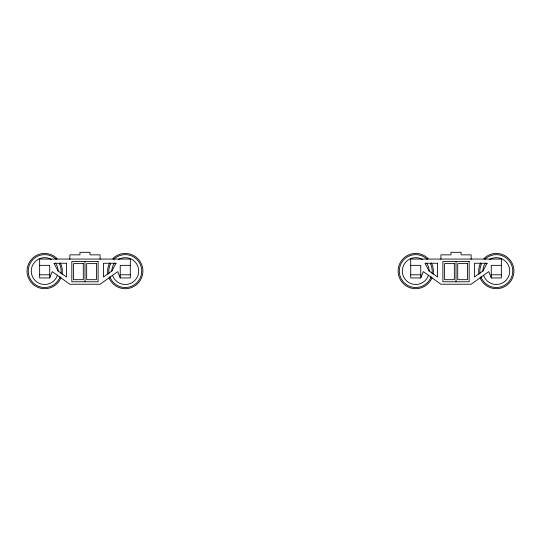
<?xml version="1.0" encoding="UTF-8"?>
<svg xmlns="http://www.w3.org/2000/svg" width="541" height="541" viewBox="0 0 541 541"><rect width="100%" height="100%" fill="white"/><g stroke="black" fill="none" stroke-linecap="round" stroke-linejoin="round"><path stroke-width="0.81" d="M49.718 277.946L52.234 271.65L69.863 284.241L100.085 284.241L117.715 271.65L120.23 277.946L130.307 277.946L130.307 259.058L39.642 259.058L39.642 277.946L49.718 277.946L49.718 265.354L39.642 265.354M420.77 277.946L423.285 271.65L440.915 284.241L471.137 284.241L488.766 271.65L491.282 277.946L501.358 277.946L501.358 259.058L410.693 259.058L410.693 277.946L420.77 277.946L420.77 265.354L410.693 265.354M130.307 265.354L120.23 265.354L120.23 277.946M501.358 265.354L491.282 265.354L491.282 277.946M39.642 274.794L49.718 274.794M120.23 274.794L130.307 274.794M410.693 274.794L420.77 274.794M491.282 274.794L501.358 274.794M471.137 259.355L471.137 254.858L461.06 254.858L461.06 252.302L450.991 252.302L450.991 254.858L440.915 254.858L440.915 259.355M456.022 261.519L456.022 281.78M100.085 259.355L100.085 254.858L90.009 254.858L90.009 252.302L79.94 252.302L79.94 254.858L69.863 254.858L69.863 259.355M84.978 261.519L84.978 281.78M483.857 258.605A17.63 17.63 0 0 1 510.305 260.336A17.63 17.63 0 0 1 505.138 286.338A17.63 17.63 0 0 1 480.036 277.817M478.961 274.138A17.63 17.63 0 0 1 480.685 262.926M484.695 259.443A16.446 16.446 0 0 1 509.514 261.249A16.446 16.446 0 0 1 504.124 285.547A16.446 16.446 0 0 1 480.868 276.694M480.016 273.219A16.446 16.446 0 0 1 481.733 263.474M489.612 259.45A13.417 13.417 0 0 1 508.384 265.191A13.417 13.417 0 0 1 501.345 283.511A13.417 13.417 0 0 1 483.559 275.213M482.903 271.068A13.417 13.417 0 0 1 485.466 263.183M431.366 262.926A17.63 17.63 0 0 1 433.091 274.138M432.016 277.817A17.63 17.63 0 0 1 406.913 286.338A17.63 17.63 0 0 1 401.747 260.336A17.63 17.63 0 0 1 428.195 258.605M430.311 263.474A16.446 16.446 0 0 1 432.036 273.219M431.184 276.694A16.446 16.446 0 0 1 407.928 285.547A16.446 16.446 0 0 1 402.538 261.249A16.446 16.446 0 0 1 427.356 259.443M428.492 275.213A13.417 13.417 0 0 1 410.707 283.511A13.417 13.417 0 0 1 403.667 265.191A13.417 13.417 0 0 1 422.44 259.45M426.585 263.183A13.417 13.417 0 0 1 429.148 271.068M112.805 258.605A17.63 17.63 0 0 1 139.253 260.336A17.63 17.63 0 0 1 134.087 286.338A17.63 17.63 0 0 1 108.984 277.817M107.909 274.138A17.63 17.63 0 0 1 109.634 262.926M113.644 259.443A16.446 16.446 0 0 1 138.462 261.249A16.446 16.446 0 0 1 133.072 285.547A16.446 16.446 0 0 1 109.816 276.694M108.964 273.219A16.446 16.446 0 0 1 110.689 263.474M118.56 259.45A13.417 13.417 0 0 1 137.333 265.191A13.417 13.417 0 0 1 130.293 283.511A13.417 13.417 0 0 1 112.508 275.213M111.852 271.068A13.417 13.417 0 0 1 114.415 263.183M60.315 262.926A17.63 17.63 0 0 1 62.039 274.138M60.964 277.817A17.63 17.63 0 0 1 35.862 286.338A17.63 17.63 0 0 1 30.695 260.336A17.63 17.63 0 0 1 57.143 258.605M59.267 263.474A16.446 16.446 0 0 1 60.984 273.219M60.132 276.694A16.446 16.446 0 0 1 36.876 285.547A16.446 16.446 0 0 1 31.486 261.249A16.446 16.446 0 0 1 56.305 259.443M57.441 275.213A13.417 13.417 0 0 1 39.655 283.511A13.417 13.417 0 0 1 32.616 265.191A13.417 13.417 0 0 1 51.388 259.45M55.534 263.183A13.417 13.417 0 0 1 58.097 271.068M116.038 263.251L111.838 271.014L103.446 277.006L103.446 263.251L116.038 263.251M487.089 263.251L482.89 271.014L474.498 277.006L474.498 263.251L487.089 263.251M98.117 261.519L71.831 261.519L71.831 281.78L98.117 281.78L98.117 261.519M469.169 261.519L442.883 261.519L442.883 281.78L469.169 281.78L469.169 261.519M66.502 263.251L53.911 263.251L58.11 271.014L66.502 277.006L66.502 263.251M437.554 263.251L424.962 263.251L429.162 271.014L437.554 277.006L437.554 263.251M83.294 263.616L73.515 263.616L73.515 279.677L83.294 279.677L83.294 263.616M96.433 263.616L86.655 263.616L86.655 279.677L96.433 279.677L96.433 263.616M454.345 263.616L444.567 263.616L444.567 279.677L454.345 279.677L454.345 263.616M467.485 263.616L457.706 263.616L457.706 279.677L467.485 279.677L467.485 263.616"/></g></svg>
